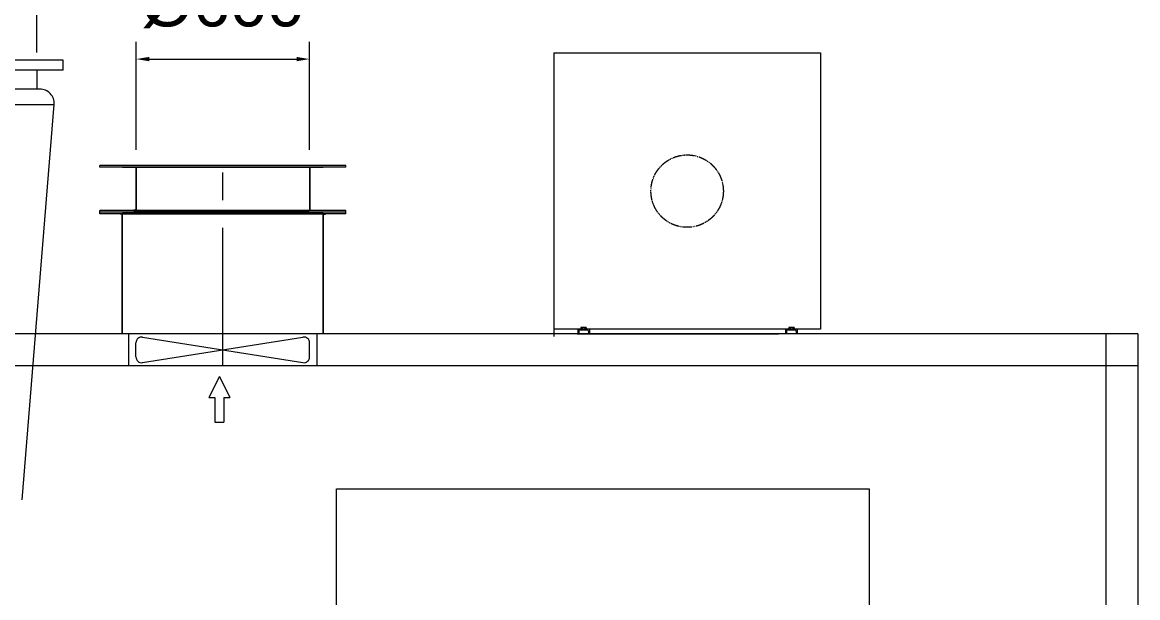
# Model space of a CAD drawing. Header units: millimetres. Extents: x 3 to 671030, y 2 to 511260.
# Drawn here: x 305350 to 403198, y 348299 to 398753 of the extents above; entities that cross this region are included whole.
import ezdxf

# ---------------------------------------------------------------- set-up
doc = ezdxf.new("R2010")
doc.units = ezdxf.units.MM
doc.header["$LTSCALE"] = 25.4
doc.linetypes.add('CENTER', pattern=[50.8, 31.75, -6.35, 6.35, -6.35])
doc.linetypes.add('EB_DASHDOTDOT', pattern=[45, 30, -3, 3, -3, 3, -3])
doc.layers.get('Defpoints').update_dxf_attribs({"lineweight": 5})
doc.layers.add('CAXA0', color=7, linetype='Continuous', lineweight=5)
doc.layers.add('CAXA1', color=5, linetype='CENTER', lineweight=5)
doc.styles.add('Roman', font='arial.ttf')
doc.styles.get("Standard").update_dxf_attribs({"font": 'arial.ttf'})
doc.dimstyles.new('ISO-25', dxfattribs={"dimscale": 30, "dimtxt": 38.1, "dimasz": 38.1, "dimexe": 50.8, "dimexo": 50.8, "dimgap": 15.875, "dimtad": 1, "dimtih": 1, "dimtoh": 1, "dimdec": 1, "dimlfac": 0.03937, "dimdsep": 46, "dimtxsty": 'Standard', "dimcen": 63.5, "dimclrd": 7, "dimclre": 7, "dimclrt": 7, "dimadec": 0, "dimazin": 0, "dimtfac": 1, "dimtdec": 1, "dimtmove": 0, "dimatfit": 3, "dimfxl": 25.4, "dimlwd": 5, "dimlwe": 5, "dimarcsym": 0})

# ---------------------------------------------------------------- blocks, each defined once
blk = doc.blocks.new('*D30')
at = {"color": 7, "linetype": 'Continuous', "lineweight": 5, "transparency": 16777216}
for p, q in [((291484, 396092), (291484, 402084)), ((306630, 396092), (306630, 402084)), ((292627, 400560), (305487, 400560))]:
    blk.add_line(p, q, dxfattribs=at)
at = {"color": 7, "transparency": 16777216}
for points in [[(292627, 400750), (292627, 400369), (291484, 400560)], [(305487, 400750), (305487, 400369), (306630, 400560)]]:
    blk.add_solid(points, dxfattribs=at)
at = {"layer": 'Defpoints', "color": 0, "transparency": 16777216}
for p in [(306630, 400560), (291484, 394568), (306630, 394568)]:
    blk.add_point(p, dxfattribs=at)
at = {"color": 7, "lineweight": 5, "transparency": 16777216, "insert": (299033, 403132), "char_height": 4191, "attachment_point": 5, "style": 'Roman'}
blk.add_mtext('E', dxfattribs=at)
blk = doc.blocks.new('*D32')
at = {"color": 7, "linetype": 'Continuous', "lineweight": 5, "transparency": 16777216}
for p, q in [((315340, 387583), (315340, 397053)), ((330554, 387583), (330554, 397053)), ((316483, 395529), (329411, 395529))]:
    blk.add_line(p, q, dxfattribs=at)
at = {"color": 7, "transparency": 16777216}
for points in [[(316483, 395719), (316483, 395338), (315340, 395529)], [(329411, 395719), (329411, 395338), (330554, 395529)]]:
    blk.add_solid(points, dxfattribs=at)
at = {"layer": 'Defpoints', "color": 0, "transparency": 16777216}
for p in [(330554, 395529), (315340, 386059), (330554, 386059)]:
    blk.add_point(p, dxfattribs=at)
at = {"color": 7, "lineweight": 5, "transparency": 16777216, "insert": (322934, 400408), "char_height": 4191, "attachment_point": 5, "style": 'Roman'}
blk.add_mtext('%%C600', dxfattribs=at)

msp = doc.modelspace()

# ---------------------------------------------------------------- linework, layer by layer
at = {"color": 7, "lineweight": 5}
for p, q in [((308938.91, 394568.09), (308938.91, 395431.69)), ((306629.92, 394568.09), (306629.92, 392891.69)), ((289914.71, 391558.78), (308151.12, 391558.78)), ((305349.91, 356874.49), (308151.12, 391558.78)), ((333729.32, 386211.48), (312139.32, 386211.48)), ((312139.32, 386059.08), (312139.32, 386211.48)), ((333729.32, 386059.08), (312139.32, 386059.08)), ((314133.22, 386059.08), (331735.42, 386059.08)), ((315339.72, 386059.08), (315136.52, 386059.08)), ((315136.52, 386033.68), (315136.52, 386059.08)), ((315314.32, 386033.68), (315136.52, 386033.68)), ((315314.32, 386059.08), (330554.32, 386059.08)), ((315314.32, 386033.68), (315314.32, 382274.48)), ((315339.72, 386059.08), (315339.72, 382249.08)), ((330554.32, 386059.08), (330554.32, 382249.08)), ((330579.72, 386033.68), (330579.72, 382274.48)), ((333729.32, 386059.08), (333729.32, 386211.48)), ((315314.32, 383392.08), (315314.32, 382122.08)), ((315339.72, 383392.08), (315339.72, 382096.68)), ((333729.32, 382249.08), (312139.32, 382249.08)), ((312139.32, 382096.68), (312139.32, 382249.08)), ((333729.32, 382096.68), (312139.32, 382096.68)), ((333729.32, 382096.68), (312139.32, 382096.68)), ((312139.32, 381944.28), (312139.32, 382096.68)), ((333729.32, 381944.28), (312139.32, 381944.28)), ((314133.22, 381944.28), (313930.02, 381944.28)), ((313930.02, 381918.88), (313930.02, 381944.28)), ((314133.22, 381944.28), (313930.02, 381944.28)), ((313930.02, 381918.88), (313930.02, 381944.28)), ((314107.82, 381918.88), (313930.02, 381918.88)), ((314107.82, 381918.88), (313930.02, 381918.88)), ((314107.82, 371428.68), (314107.82, 381918.88)), ((314133.22, 382096.68), (331735.42, 382096.68)), ((314133.22, 381944.28), (331735.42, 381944.28)), ((314133.22, 371428.68), (314133.22, 381944.28)), ((315314.32, 382274.48), (315136.52, 382274.48)), ((315136.52, 382274.48), (315136.52, 382249.08)), ((315339.72, 382249.08), (315136.52, 382249.08)), ((315314.32, 382122.08), (315136.52, 382122.08)), ((315136.52, 382122.08), (315136.52, 382096.68)), ((315339.72, 382096.68), (315136.52, 382096.68)), ((315339.72, 382249.08), (330528.92, 382249.08)), ((315339.72, 382096.68), (330528.92, 382096.68)), ((331735.42, 381944.28), (331938.62, 381944.28)), ((331735.42, 381944.28), (331938.62, 381944.28)), ((331735.42, 371428.68), (331735.42, 381944.28)), ((331760.82, 381918.88), (331938.62, 381918.88)), ((331760.82, 381918.88), (331938.62, 381918.88)), ((331760.82, 371428.68), (331760.82, 381918.88)), ((331938.62, 381918.88), (331938.62, 381944.28)), ((331938.62, 381918.88), (331938.62, 381944.28)), ((333729.32, 382096.68), (333729.32, 382249.08)), ((333729.32, 381944.28), (333729.32, 382096.68)), ((403198.32, 371428.68), (281278.32, 371428.68)), ((314679.32, 371428.68), (314679.32, 368634.68)), ((315902.14, 368912.76), (329966.49, 371150.6)), ((315902.14, 371150.6), (329966.49, 368912.76)), ((331189.32, 371428.68), (331189.32, 368634.68)), ((400404.32, 371428.68), (400404.32, 302848.68)), ((403198.32, 371428.68), (403198.32, 302848.68)), ((315314.32, 369414.45), (315314.32, 370648.91)), ((330554.32, 369414.45), (330554.32, 370648.91)), ((403198.32, 368634.68), (281278.32, 368634.68)), ((322635.24, 367684.68), (321705.21, 365840.62)), ((322635.24, 367684.68), (323565.28, 365840.62)), ((321705.21, 365840.62), (322243.4, 365840.62)), ((322243.4, 365840.62), (322243.4, 363676.5)), ((323027.09, 365840.62), (323565.28, 365840.62)), ((323027.09, 365840.62), (323027.09, 363676.5)), ((322243.4, 363687.9), (323027.09, 363687.9)), ((332904.03, 357839.74), (379652.51, 357839.74)), ((332904.03, 335106.74), (332904.03, 357839.74)), ((379652.51, 357839.74), (379652.51, 317580.74))]:
    msp.add_line(p, q, dxfattribs=at)
for centre, radius, start, end in [((306882.68, 391621.69), 1270, 357.1607441, 90), ((315822.32, 370648.91), 508, 80.9592229, 180), ((330046.32, 370648.91), 508, 0, 99.0407771), ((315822.32, 369414.45), 508, 180, 279.0407771), ((330046.32, 369414.45), 508, 260.9592229, 0)]:
    msp.add_arc(centre, radius, start, end, dxfattribs=at)
at = {"layer": 'CAXA0', "color": 7, "linetype": 'Continuous', "lineweight": 5}
for p, q in [((308938.91, 395431.69), (289126.91, 395431.69)), ((351990.24, 396066.68), (375358.24, 396066.68)), ((351990.24, 396066.68), (351990.24, 371200.08)), ((375358.24, 396066.68), (375358.24, 371835.08)), ((308938.91, 394568.09), (289126.91, 394568.09)), ((306882.68, 392891.69), (291183.15, 392891.69)), ((375358.24, 371835.08), (351990.24, 371835.08)), ((354085.74, 371835.08), (354085.74, 371428.68)), ((354359.11, 371979.13), (354359.11, 371835.08)), ((354828.38, 371835.08), (354359.11, 371835.08)), ((354769.72, 371997.64), (354417.77, 371997.64)), ((354466.74, 371835.08), (354485.79, 371796.98)), ((354720.74, 371835.08), (354466.74, 371835.08)), ((354476.43, 371979.13), (354476.43, 371835.08)), ((354720.74, 371835.08), (354701.69, 371796.98)), ((354711.06, 371979.13), (354711.06, 371835.08)), ((354828.38, 371979.13), (354828.38, 371835.08)), ((355101.74, 371835.08), (355101.74, 371428.68)), ((372310.24, 371835.08), (372310.24, 371428.68)), ((372310.76, 371835.14), (372310.76, 371428.74)), ((372583.61, 371979.13), (372583.61, 371835.08)), ((372994.22, 371997.64), (372642.27, 371997.64)), ((372700.93, 371979.13), (372700.93, 371835.08)), ((372935.56, 371979.13), (372935.56, 371835.08)), ((373052.88, 371979.13), (373052.88, 371835.08)), ((373326.24, 371835.08), (373326.24, 371428.68)), ((354022.24, 371428.68), (371675.76, 371428.68)), ((354161.94, 371682.68), (354161.94, 371428.68)), ((354949.34, 371758.88), (354238.14, 371758.88)), ((354720.74, 371796.98), (354466.74, 371796.98)), ((355025.54, 371682.68), (355025.54, 371428.68)), ((372386.44, 371682.68), (372386.44, 371428.68)), ((373173.84, 371758.88), (372462.64, 371758.88)), ((373174.36, 371758.94), (372463.16, 371758.94)), ((373250.04, 371682.68), (373250.04, 371428.68))]:
    msp.add_line(p, q, dxfattribs=at)
at = {"layer": 'CAXA0', "color": 7, "linetype": 'EB_DASHDOTDOT', "lineweight": 5}
msp.add_circle((363674.24, 383950.88), 3175, dxfattribs=at)
at = {"layer": 'CAXA0', "color": 7, "linetype": 'Continuous', "lineweight": 5}
for centre, radius, start, end in [((354417.77, 371895.45), 102.19, 54.9699643, 125.0300357), ((354593.74, 371616.64), 381, 72.0660667, 107.9339333), ((354769.72, 371895.45), 102.19, 54.9699643, 125.0300357), ((372642.27, 371895.45), 102.19, 54.9699643, 125.0300357), ((372818.24, 371616.64), 381, 72.0660667, 107.9339333), ((372994.22, 371895.45), 102.19, 54.9699643, 125.0300357), ((354238.14, 371682.68), 76.2, 90, 180), ((354949.34, 371682.68), 76.2, 0, 90), ((372462.64, 371682.68), 76.2, 90, 180), ((373173.84, 371682.68), 76.2, 0, 90)]:
    msp.add_arc(centre, radius, start, end, dxfattribs=at)
at = {"layer": 'CAXA1', "linetype": 'CENTER', "lineweight": 5, "ltscale": 15}
msp.add_line((322934.32, 368634.68), (322934.32, 387393.59), dxfattribs=at)

# ---------------------------------------------------------------- dimensions: what is measured, and where the dimension line sits
at = {"color": 7, "lineweight": 5}
for base, p1, p2, text, picture, middle in [((306629.92, 400559.86), (291483.84, 394568.09), (306629.92, 394568.09), 'E', '*D30', (299032.91, 400559.86)), ((330554.32, 395528.51), (315339.72, 386059.08), (330554.32, 386059.08), '%%C600', '*D32', (322934.32, 397674.59))]:
    dim = msp.add_linear_dim(base=base, p1=p1, p2=p2, text=text, dimstyle='ISO-25', override={"dimscale": 30, "dimtxt": 139.7, "dimpost": '\\X', "dimtxsty": 'Roman', "dimtmove": 1}, dxfattribs=at)
    dim.commit()
    dim.dimension.update_dxf_attribs({"geometry": picture, "text_midpoint": middle, "dimtype": 160})

doc.saveas('drawing.dxf')
